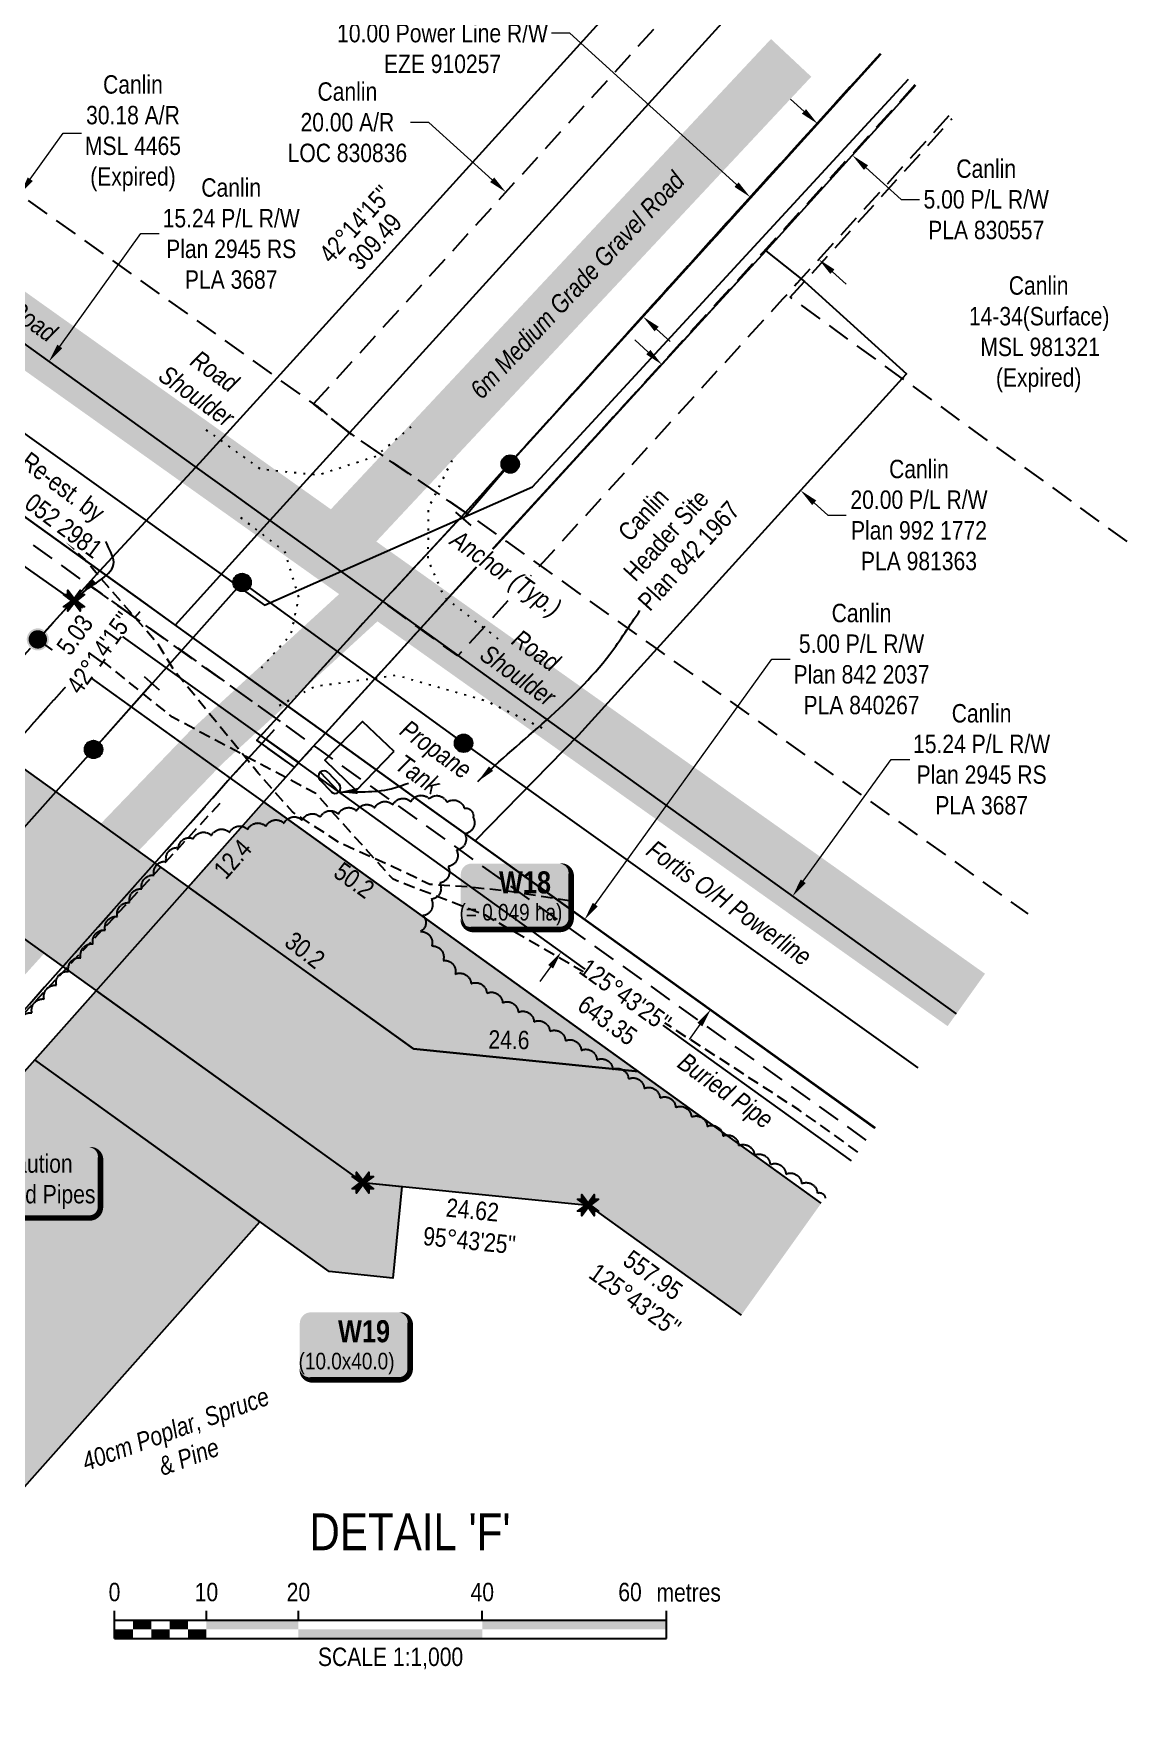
# Model space of a CAD drawing. Extents: x 616011 to 624727, y 5824635 to 5831187.
# Drawn here: x 619238 to 619829, y 5825477 to 5826388 of the extents above; entities that cross this region are included whole.
import ezdxf
from ezdxf.enums import TextEntityAlignment as Align

# ---------------------------------------------------------------- set-up
doc = ezdxf.new("R2010")
doc.units = 0
doc.header["$LTSCALE"] = 5
doc.header["$PDSIZE"] = 0.5
for name, pattern in [('0', [1, 1, 0]), ('foc-ACCESSROAD', [3.75, 2.5, -1.25]), ('foc-FLOWLINE', [3.75, 2.5, -1.25]), ('foc-TOPO', [1, 0.2, -0.8]), ('POWERLINE5', [7.8, 2.4, -0.6, 0.6, -0.6, 0.6, -0.6, 2.4]), ('UG_PIPE', [1.875, 1.25, -0.625])]:
    doc.linetypes.add(name, pattern=pattern)
doc.layers.get('Defpoints').update_dxf_attribs({"color": 9})
for name, color, linetype in [('AS-FENCE', 48, 'foc-FENCE'), ('AS-PIPE-UG', 44, 'UG_PIPE'), ('AS-POWER', 104, 'foc-POWER'), ('AS-POWER-EXISTING', 72, 'POWERLINE5'), ('AS-POWER-T', 104, 'Continuous'), ('AS-ROADS', 254, 'Continuous'), ('AS-SYMBOL', 7, 'Continuous'), ('C-AR', 13, 'foc-ACCESSROAD'), ('C-RW', 13, 'Continuous'), ('C-WS', 13, 'foc-ACCESSROAD'), ('DETAIL-T', 7, 'Continuous'), ('F-EZE', 190, 'foc-FLOWLINE'), ('L-BD', 7, 'Continuous'), ('L-MON', 1, 'Continuous'), ('L-MON-T', 1, 'Continuous'), ('P-PROPOSED', 10, 'Continuous'), ('P-PROPOSED-H', 21, 'Continuous'), ('P-TEMP-BLOCKS', 250, 'Continuous'), ('P-TEMP-H', 41, 'Continuous'), ('P-TEMP_WORKSPACE', 46, 'Continuous'), ('T-BUSH', 110, '0'), ('T-BUSH-T', 110, 'Continuous'), ('T-GENERAL', 48, 'foc-TOPO')]:
    doc.layers.add(name, color=color, linetype=linetype)
for name, color, linetype, lineweight in [('C-AR-T', 13, 'Continuous', 9), ('C-RW-T', 13, 'Continuous', 9), ('C-WS-T', 13, 'Continuous', 9), ('F-EZE-T', 190, 'Continuous', 9), ('T-TEXT', 48, 'Continuous', 18)]:
    doc.layers.add(name, color=color, linetype=linetype, lineweight=lineweight)
doc.styles.add('80', font='ARIALN.TTF', dxfattribs={"height": 10})
doc.styles.add('80CG', font='ARIALN.TTF', dxfattribs={"height": 10})
doc.styles.add('80L', font='ARIALN.TTF', dxfattribs={"height": 10})
doc.styles.add('80LS', font='ARIALNI.TTF', dxfattribs={"height": 10})
doc.styles.add('BOLD', font='ARIALNB.TTF')
doc.styles.add('foc-LtypeFont', font='ARIALN.TTF', dxfattribs={"height": 7.35})
doc.linetypes.add('foc-FENCE', pattern='A,10,-1,["X",foc-LtypeFont,S=0.2,R=0,X=-0.625,Y=-0.75],-1.24', length=12.24)
doc.linetypes.add('foc-POWER', pattern='A,6,-1,["P",foc-LtypeFont,S=0.2,R=0,X=-0.625,Y=-0.75],-1.24,4', length=12.24)
doc.dimstyles.new('Compass 5 000', dxfattribs={"dimscale": 5, "dimtxt": 9, "dimasz": 2, "dimexe": 0.2, "dimexo": 0.0625, "dimgap": 0.5, "dimtad": 0, "dimtih": 1, "dimtoh": 1, "dimzin": 0, "dimdsep": 46, "dimtxsty": '80CG', "dimcen": 0.1, "dimse1": 1, "dimse2": 1, "dimclrd": 256, "dimclrt": 256, "dimaunit": 1, "dimadec": 4, "dimazin": 0, "dimtfac": 0.06, "dimtofl": 0, "dimtmove": 0, "dimatfit": 1, "dimfxl": 0.2, "dimtolj": 1, "dimtzin": 0, "dimlwd": -1, "dimarcsym": 0})

# ---------------------------------------------------------------- blocks, each defined once
blk = doc.blocks.new('*U82')
at = {"color": 0}
for p, q in [((-150, 0), (-150, 15)), ((-150, 10), (150.24, 10)), ((-100, 10), (-100, 15)), ((-50, 10), (-50, 15)), ((50, 10), (50, 15)), ((150.24, 0), (150.24, 15)), ((-150, 0), (150.24, 0))]:
    blk.add_line(p, q, dxfattribs=at)
for points in [[(-140, 10), (-130, 10), (-140, 5), (-130, 5)], [(-120, 10), (-110, 10), (-120, 5), (-110, 5)], [(-100, 10), (-50, 10), (-100, 5), (-50, 5)], [(50, 10), (150.24, 10), (50, 5), (150.24, 5)], [(-150, 5), (-140, 5), (-150, 0), (-140, 0)], [(-130, 5), (-120, 5), (-130, 0), (-120, 0)], [(-110, 5), (-100, 5), (-110, 0), (-100, 0)], [(-50, 5), (50, 5), (-50, 0), (50, 0)]]:
    blk.add_solid(points, dxfattribs=at)
at = {"color": 0, "style": '80'}
blk.add_text('metres', height=10, dxfattribs=at).set_placement((162.24, 20), align=Align.CENTER)
at = {"color": 0, "char_height": 10, "style": '80'}
for s, insert, attachment_point in [('0', (-150, 30.21), 2), ('10', (-100, 30.21), 2), ('20', (-50, 30.21), 2), ('40', (50, 30.21), 2), ('60', (136.7, 30.22), 3), ('SCALE 1:1,000', (0.12, -5), 2)]:
    blk.add_mtext(s, dxfattribs=dict(at, insert=insert, attachment_point=attachment_point))
blk = doc.blocks.new('*U81')
h = blk.add_hatch(color=50)
edge = h.paths.add_edge_path()
edge.add_line((-29, -20), (29, -20))
edge.add_arc((29, -14), 6, 270, 360)
edge.add_line((35, -14), (35, 12.5))
edge.add_arc((29, 12.5), 6, 0, 90)
edge.add_line((29, 18.5), (-29, 18.5))
edge.add_arc((-29, 12.5), 6, 90, 180)
edge.add_line((-35, 12.5), (-35, -14))
edge.add_arc((-29, -14), 6, 180, 270)
at = {"color": 240, "flags": 128}
blk.add_lwpolyline([(-29, -20, 3, 3, 0), (29, -20, 3, 3, 0.414214), (35, -14, 3, 3, 0), (35, 12.5, 3, 0, 0.414214), (29, 18.5, 0, 0, 0), (-29, 18.5, 0, 0, 0.414214), (-35, 12.5, 0, 0, 0), (-35, -14, 0, 3, 0.414214)], format="xyseb", close=True, dxfattribs=at)
at = {"color": 240, "style": '80'}
blk.add_attdef('ENTER_TEXT_001', (-26.85, -4.92), '', height=10, dxfattribs=at)
blk = doc.blocks.new('*U92')
h = blk.add_hatch(color=191)
edge = h.paths.add_edge_path()
edge.add_line((-24, -17.33), (24, -17.33))
edge.add_arc((24, -11.33), 6, 270, 360)
edge.add_line((30, -11.33), (30, 12.5))
edge.add_arc((24, 12.5), 6, 0, 90)
edge.add_line((24, 18.5), (-24, 18.5))
edge.add_arc((-24, 12.5), 6, 90, 180)
edge.add_line((-30, 12.5), (-30, -11.33))
edge.add_arc((-24, -11.33), 6, 180, 270)
at = {"color": 250, "flags": 128}
blk.add_lwpolyline([(-24, -17.33, 3, 3, 0), (24, -17.33, 3, 3, 0.414214), (30, -11.33, 3, 3, 0), (30, 12.5, 3, 0, 0.414214), (24, 18.5, 0, 0, 0), (-24, 18.5, 0, 0, 0.414214), (-30, 12.5, 0, 0, 0), (-30, -11.33, 0, 3, 0.414214)], format="xyseb", close=True, dxfattribs=at)
at = {"flags": 128}
blk.add_lwpolyline([(-12.76, -8.57, 0, 7.5, 0), (0, 0, 0, 0, 0)], format="xyseb", dxfattribs=at)
at = {"color": 250}
for tag, p, height, style in [('TEMP_AREA_W1_001', (-9.21, 2.24), 12, 'BOLD'), ('ENTER_TEXT_001', (-30.66, -12.47), 9, '80')]:
    blk.add_attdef(tag, p, '', height=height, dxfattribs=dict(at, style=style))
blk = doc.blocks.new('*U97')
h = blk.add_hatch(color=191)
edge = h.paths.add_edge_path()
edge.add_line((-24, -18.16), (24, -18.16))
edge.add_arc((24, -12.16), 6, 270, 360)
edge.add_line((30, -12.16), (30, 12.5))
edge.add_arc((24, 12.5), 6, 0, 90)
edge.add_line((24, 18.5), (-24, 18.5))
edge.add_arc((-24, 12.5), 6, 90, 180)
edge.add_line((-30, 12.5), (-30, -12.16))
edge.add_arc((-24, -12.16), 6, 180, 270)
at = {"color": 250, "flags": 128}
blk.add_lwpolyline([(-24, -18.16, 3, 3, 0), (24, -18.16, 3, 3, 0.414214), (30, -12.16, 3, 3, 0), (30, 12.5, 3, 0, 0.414214), (24, 18.5, 0, 0, 0), (-24, 18.5, 0, 0, 0.414214), (-30, 12.5, 0, 0, 0), (-30, -12.16, 0, 3, 0.414214)], format="xyseb", close=True, dxfattribs=at)
at = {"flags": 128}
blk.add_lwpolyline([(-16.65, 12.98, 0, 7.5, 0), (0, 0, 0, 0, 0)], format="xyseb", dxfattribs=at)
at = {"color": 250}
for tag, p, height, style in [('TEMP_AREA_W1_001', (-9.21, 2.24), 12, 'BOLD'), ('ENTER_TEXT_001', (-30.66, -12.47), 9, '80')]:
    blk.add_attdef(tag, p, '', height=height, dxfattribs=dict(at, style=style))
blk = doc.blocks.new('*D168')
at = {"layer": 'C-AR-T', "transparency": 16777216}
for p, q in [((619236.55, 5826308.98), (619254.39, 5826334)), ((619254.39, 5826334), (619264.39, 5826334)), ((619137.28, 5826169.8), (619131.47, 5826161.66))]:
    blk.add_line(p, q, dxfattribs=at)
for points in [[(619235.19, 5826309.95), (619237.9, 5826308.02), (619230.74, 5826300.84)], [(619135.92, 5826170.77), (619138.64, 5826168.84), (619143.09, 5826177.95)]]:
    blk.add_solid(points, dxfattribs=at)
at = {"layer": 'Defpoints', "color": 0, "transparency": 16777216}
for p in [(619243.09, 5826292.03), (619143.09, 5826177.95), (619155.44, 5826169.14)]:
    blk.add_point(p, dxfattribs=at)
at = {"layer": 'C-AR-T', "transparency": 16777216, "insert": (619292.34, 5826334), "char_height": 10, "attachment_point": 5, "style": '80CG'}
blk.add_mtext('\\A1;Canlin\\P30.18 A/R\\PMSL 4465\\P(Expired)', dxfattribs=at)
blk = doc.blocks.new('*D169')
at = {"layer": 'C-AR-T', "transparency": 16777216}
for p, q in [((619453.2, 5826339.91), (619443.2, 5826339.91)), ((619487.63, 5826308.67), (619453.2, 5826339.91)), ((619576.99, 5826227.59), (619584.39, 5826220.87))]:
    blk.add_line(p, q, dxfattribs=at)
for points in [[(619488.75, 5826309.9), (619486.51, 5826307.43), (619495.04, 5826301.95)], [(619578.11, 5826228.82), (619575.87, 5826226.35), (619569.58, 5826234.31)]]:
    blk.add_solid(points, dxfattribs=at)
at = {"layer": 'Defpoints', "color": 0, "transparency": 16777216}
for p in [(619495.04, 5826301.95), (619483.37, 5826289.08), (619557.91, 5826221.44)]:
    blk.add_point(p, dxfattribs=at)
at = {"layer": 'C-AR-T', "transparency": 16777216, "insert": (619408.9, 5826339.91), "char_height": 10, "attachment_point": 5, "style": '80CG'}
blk.add_mtext('\\A1;Canlin\\P20.00 A/R\\PLOC 830836', dxfattribs=at)
blk = doc.blocks.new('*D227')
at = {"layer": 'C-RW-T', "transparency": 16777216}
for p, q in [((619656.71, 5825927.47), (619704.55, 5825993.71)), ((619704.55, 5825993.71), (619714.55, 5825993.71)), ((619600.47, 5825849.6), (619594.62, 5825841.5))]:
    blk.add_line(p, q, dxfattribs=at)
for points in [[(619655.36, 5825928.45), (619658.06, 5825926.5), (619650.86, 5825919.37)], [(619599.12, 5825850.58), (619601.82, 5825848.63), (619606.33, 5825857.71)]]:
    blk.add_solid(points, dxfattribs=at)
at = {"layer": 'Defpoints', "color": 0, "transparency": 16777216}
for p in [(619650.86, 5825919.37), (621343.71, 5824696.75), (621299.18, 5824635.1)]:
    blk.add_point(p, dxfattribs=at)
at = {"layer": 'C-RW-T', "transparency": 16777216, "insert": (619753.64, 5825993.71), "char_height": 10, "attachment_point": 5, "style": '80CG'}
blk.add_mtext('\\A1;Canlin\\P15.24 P/L R/W^JPlan 2945 RS\\PPLA 3687', dxfattribs=at)
blk = doc.blocks.new('*D228')
at = {"layer": 'C-RW-T', "transparency": 16777216}
for p, q in [((619252.56, 5826218.11), (619296.65, 5826279.42)), ((619296.65, 5826279.42), (619306.65, 5826279.42)), ((619196.35, 5826139.96), (619190.51, 5826131.84))]:
    blk.add_line(p, q, dxfattribs=at)
for points in [[(619251.21, 5826219.09), (619253.91, 5826217.14), (619246.72, 5826210)], [(619195, 5826140.93), (619197.7, 5826138.99), (619202.19, 5826148.08)]]:
    blk.add_solid(points, dxfattribs=at)
at = {"layer": 'Defpoints', "color": 0, "transparency": 16777216}
for p in [(619247.42, 5826209.49), (619202.19, 5826148.08), (619202.89, 5826147.57)]:
    blk.add_point(p, dxfattribs=at)
at = {"layer": 'C-RW-T', "transparency": 16777216, "insert": (619345.74, 5826279.42), "char_height": 10, "attachment_point": 5, "style": '80CG'}
blk.add_mtext('\\A1;Canlin\\P15.24 P/L R/W^JPlan 2945 RS\\PPLA 3687', dxfattribs=at)
blk = doc.blocks.new('*D229')
at = {"layer": 'C-RW-T', "transparency": 16777216}
for p, q in [((619573.1, 5826453.53), (619563.1, 5826453.53)), ((619580.5, 5826446.8), (619573.1, 5826453.53)), ((619632.17, 5826399.85), (619639.57, 5826393.12))]:
    blk.add_line(p, q, dxfattribs=at)
for points in [[(619581.62, 5826448.03), (619579.38, 5826445.57), (619587.9, 5826440.08)], [(619633.29, 5826401.08), (619631.05, 5826398.62), (619624.77, 5826406.57)]]:
    blk.add_solid(points, dxfattribs=at)
at = {"layer": 'Defpoints', "color": 0, "transparency": 16777216}
for p in [(619956.36, 5826845.59), (619993.23, 5826812.09), (619587.9, 5826440.08)]:
    blk.add_point(p, dxfattribs=at)
at = {"layer": 'C-RW-T', "transparency": 16777216, "insert": (619524.01, 5826453.53), "char_height": 10, "attachment_point": 5, "style": '80CG'}
blk.add_mtext('\\A1;Canlin\\P10.00 P/L R/W\\PPlan 052 2981^JPLA 981744', dxfattribs=at)
blk = doc.blocks.new('*D230')
at = {"layer": 'C-RW-T', "transparency": 16777216}
for p, q in [((619543.64, 5825914.8), (619639.63, 5826048.19)), ((619639.63, 5826048.19), (619649.63, 5826048.19)), ((619519.35, 5825881.04), (619513.51, 5825872.93))]:
    blk.add_line(p, q, dxfattribs=at)
for points in [[(619542.29, 5825915.78), (619545, 5825913.83), (619537.8, 5825906.69)], [(619518, 5825882.02), (619520.7, 5825880.07), (619525.19, 5825889.16)]]:
    blk.add_solid(points, dxfattribs=at)
at = {"layer": 'Defpoints', "color": 0, "transparency": 16777216}
for p in [(619535.68, 5825908.21), (619523.07, 5825890.68), (619525.19, 5825889.16)]:
    blk.add_point(p, dxfattribs=at)
at = {"layer": 'C-RW-T', "transparency": 16777216, "insert": (619688.37, 5826048.19), "char_height": 10, "attachment_point": 5, "style": '80CG'}
blk.add_mtext('\\A1;Canlin\\P5.00 P/L R/W\\PPlan 842 2037\\PPLA 840267', dxfattribs=at)
blk = doc.blocks.new('*D231')
at = {"layer": 'C-RW-T', "transparency": 16777216}
for p, q in [((619657.11, 5826345.82), (619649.7, 5826352.54)), ((619690.8, 5826315.28), (619709.87, 5826298)), ((619709.87, 5826298), (619719.87, 5826298))]:
    blk.add_line(p, q, dxfattribs=at)
for points in [[(619658.22, 5826347.06), (619655.99, 5826344.59), (619664.51, 5826339.11)], [(619691.92, 5826316.52), (619689.68, 5826314.05), (619683.39, 5826322)]]:
    blk.add_solid(points, dxfattribs=at)
at = {"layer": 'Defpoints', "color": 0, "transparency": 16777216}
for p in [(619664, 5826338.54), (619682.87, 5826321.43), (619683.39, 5826322)]:
    blk.add_point(p, dxfattribs=at)
at = {"layer": 'C-RW-T', "transparency": 16777216, "insert": (619756.15, 5826298), "char_height": 10, "attachment_point": 5, "style": '80CG'}
blk.add_mtext('\\A1;Canlin\\P5.00 P/L R/W\\PPLA 830557', dxfattribs=at)
blk = doc.blocks.new('*D255')
at = {"layer": 'C-RW-T', "transparency": 16777216}
for p, q in [((619572.47, 5826215), (619565.07, 5826221.72)), ((619662.64, 5826133.18), (619670.05, 5826126.46)), ((619670.05, 5826126.46), (619680.05, 5826126.46))]:
    blk.add_line(p, q, dxfattribs=at)
for points in [[(619573.59, 5826216.24), (619571.35, 5826213.77), (619579.88, 5826208.28)], [(619663.76, 5826134.42), (619661.52, 5826131.95), (619655.23, 5826139.9)]]:
    blk.add_solid(points, dxfattribs=at)
at = {"layer": 'Defpoints', "color": 0, "transparency": 16777216}
for p in [(619589.26, 5826218.62), (619664.62, 5826150.24), (619655.23, 5826139.9)]:
    blk.add_point(p, dxfattribs=at)
at = {"layer": 'C-RW-T', "transparency": 16777216, "insert": (619719.59, 5826126.46), "char_height": 10, "attachment_point": 5, "style": '80CG'}
blk.add_mtext('\\A1;Canlin\\P20.00 P/L R/W^JPlan 992 1772\\PPLA 981363', dxfattribs=at)
blk = doc.blocks.new('*D105')
at = {"layer": 'Defpoints', "color": 0, "transparency": 16777216}
for p in [(619636.31, 5826308.67), (619673.63, 5826274.8), (619665.14, 5826265.45)]:
    blk.add_point(p, dxfattribs=at)
at = {"layer": 'F-EZE-T', "transparency": 16777216}
for p, q in [((619529.76, 5826388.32), (619519.76, 5826388.32)), ((619620.42, 5826306.04), (619529.76, 5826388.32)), ((619672.54, 5826258.73), (619679.95, 5826252.01))]:
    blk.add_line(p, q, dxfattribs=at)
for points in [[(619621.54, 5826307.27), (619619.3, 5826304.81), (619627.82, 5826299.32)], [(619673.66, 5826259.97), (619671.42, 5826257.5), (619665.14, 5826265.45)]]:
    blk.add_solid(points, dxfattribs=at)
at = {"layer": 'F-EZE-T', "transparency": 16777216, "insert": (619460.62, 5826388.32), "char_height": 10, "attachment_point": 5, "style": '80CG'}
blk.add_mtext('\\A1;Fortis\\P10.00 Power Line R/W\\PEZE 910257', dxfattribs=at)
blk = doc.blocks.new('*U64')
at = {"color": 72}
blk.add_line((0.82, -0.73), (-0.82, 0.73), dxfattribs=at)
at = {"layer": 'AS-SYMBOL', "color": 72, "flags": 128}
blk.add_lwpolyline([(-6.35, -7.18), (0, 0)], dxfattribs=at)
blk = doc.blocks.new('*U65')
at = {"color": 72}
blk.add_line((-0.83, 0.72), (0.83, -0.72), dxfattribs=at)
at = {"layer": 'AS-SYMBOL', "color": 72, "flags": 128}
blk.add_lwpolyline([(5.13, 5.97), (0, 0)], dxfattribs=at)
blk = doc.blocks.new('*U66')
at = {"color": 48}
for p, q in [((-1.18, 2.1), (0.02, 0.85)), ((-2.05, 1.27), (-0.85, 0.02))]:
    blk.add_line(p, q, dxfattribs=at)
for centre, start, end in [((-1.62, 1.69), 43.7773, 223.7773), ((-0.42, 0.43), 223.7773, 43.7773)]:
    blk.add_arc(centre, 0.6, start, end, dxfattribs=at)
at = {"layer": 'Defpoints'}
blk.add_line((-2.03, 2.12), (0, 0), dxfattribs=at)
blk = doc.blocks.new('TEMP')
h = blk.add_hatch(color=255)
h.dxf.hatch_style = 1
h.paths.add_polyline_path([(0, 0.25), (-0.67, 1.15), (-0.67, 0.67), (-1.15, 0.67), (-0.25, 0), (-1.15, -0.67), (-0.67, -0.67), (-0.67, -1.15), (0, -0.25), (0.67, -1.15), (0.67, -0.67), (1.15, -0.67), (0.25, 0), (1.15, 0.67), (0.67, 0.67), (0.67, 1.15)])
h.paths.add_polyline_path([(0.57, 0.85), (0.57, 0.57), (0.85, 0.57), (0.08, 0), (0.85, -0.57), (0.57, -0.57), (0.57, -0.85), (0, -0.08), (-0.57, -0.85), (-0.57, -0.57), (-0.85, -0.57), (-0.08, 0), (-0.85, 0.57), (-0.57, 0.57), (-0.57, 0.85), (0, 0.08)], flags=16)
h = blk.add_hatch(color=1)
h.dxf.hatch_style = 1
h.paths.add_polyline_path([(0, 0.08), (-0.57, 0.85), (-0.57, 0.57), (-0.85, 0.57), (-0.08, 0), (-0.85, -0.57), (-0.57, -0.57), (-0.57, -0.85), (0, -0.08), (0.57, -0.85), (0.57, -0.57), (0.85, -0.57), (0.08, 0), (0.85, 0.57), (0.57, 0.57), (0.57, 0.85)])
at = {"color": 1}
for p, q in [((-0.08, 0), (0.08, 0)), ((0, 0.08), (0, -0.08))]:
    blk.add_line(p, q, dxfattribs=at)
at = {"color": 255, "flags": 128}
blk.add_lwpolyline([(-0.25, 0), (-1.15, 0.67), (-0.67, 0.67), (-0.67, 1.15), (0, 0.25), (0.67, 1.15), (0.67, 0.67), (1.15, 0.67), (0.25, 0), (1.15, -0.67), (0.67, -0.67), (0.67, -1.15), (0, -0.25), (-0.67, -1.15), (-0.67, -0.67), (-1.15, -0.67)], close=True, dxfattribs=at)
at = {"color": 1, "flags": 128}
blk.add_lwpolyline([(-0.08, 0), (-0.85, 0.57), (-0.57, 0.57), (-0.57, 0.85), (0, 0.08), (0.57, 0.85), (0.57, 0.57), (0.85, 0.57), (0.08, 0), (0.85, -0.57), (0.57, -0.57), (0.57, -0.85), (0, -0.08), (-0.57, -0.85), (-0.57, -0.57), (-0.85, -0.57)], close=True, dxfattribs=at)
blk = doc.blocks.new('POWERPOLE')
h = blk.add_hatch(color=255)
edge = h.paths.add_edge_path()
edge.add_arc((0, 0), 0.96, 0, 360)
at = {"linetype": 'Continuous'}
for p, q in [((0.68, -0.68), (-0.68, 0.68)), ((-0.68, -0.68), (0.68, 0.68))]:
    blk.add_line(p, q, dxfattribs=at)
blk.add_circle((0, 0), 0.96, dxfattribs=at)
blk = doc.blocks.new('fdia')
at = {"color": 255, "const_width": 1}
blk.add_lwpolyline([(-0.5, 0, 1), (0.5, 0, 1)], format="xyb", close=True, dxfattribs=at)
blk = doc.blocks.new('Fdiaa')
blk.add_blockref('fdia', (0, 0))
blk = doc.blocks.new('fdib')
at = {"color": 1, "const_width": 1.6}
blk.add_lwpolyline([(-0.4, 0, 1), (0.4, 0, 1)], format="xyb", close=True, dxfattribs=at)
at = {"color": 1}
blk.add_circle((0, 0), 0.8, dxfattribs=at)
blk = doc.blocks.new('Fdibb')
blk.add_blockref('fdib', (0, 0))
blk = doc.blocks.new('fdicc')
for name in ['Fdibb', 'Fdiaa']:
    blk.add_blockref(name, (0, 0))
blk = doc.blocks.new('FDI')
blk.add_blockref('fdicc', (0, 0))

msp = doc.modelspace()

# ---------------------------------------------------------------- hatches: boundary and pattern name
at = {"layer": 'AS-ROADS'}
h = msp.add_hatch(color=256, dxfattribs=at)
h.dxf.hatch_style = 1
edge = h.paths.add_edge_path()
edge.add_line((619735.152, 5825848.751), (619755.49, 5825877.236))
edge.add_line((619755.49, 5825877.236), (619377.931, 5826145.242))
edge.add_line((619377.931, 5826145.242), (618966.933, 5826437.731))
edge.add_line((618966.933, 5826437.731), (618946.61, 5826409.236))
edge.add_line((618946.61, 5826409.236), (619357.646, 5826116.72))
edge.add_arc((619367.794, 5826130.98), 17.503, 234.562204, 234.631433)
edge.add_line((619357.663, 5826116.708), (619735.152, 5825848.751))
h = msp.add_hatch(color=256, dxfattribs=at)
h.dxf.hatch_style = 1
h.paths.add_polyline_path([(619661.053, 5826364.687), (619411.208, 5826097.787), (619389.307, 5826118.289), (619639.152, 5826385.189)])
h = msp.add_hatch(color=256, dxfattribs=at)
h.dxf.hatch_style = 1
edge = h.paths.add_edge_path()
edge.add_line((618966.088, 5825581.207), (619136.998, 5825769.927))
edge.add_line((619136.998, 5825769.927), (619281.603, 5825929.73))
edge.add_line((619281.603, 5825929.73), (619340.87, 5825991.34))
edge.add_line((619340.87, 5825991.34), (619435.817, 5826078.431))
edge.add_line((619435.817, 5826078.431), (619418.918, 5826096.855))
edge.add_line((619418.918, 5826096.855), (619323.683, 5826009.5))
edge.add_arc((619332.132, 5826000.288), 12.5, 132.528831, 136.110938)
edge.add_line((619323.124, 5826008.954), (619263.454, 5825946.924))
edge.add_arc((619272.462, 5825938.258), 12.5, 136.110937, 137.857997)
edge.add_line((619263.194, 5825946.645), (619118.467, 5825786.709))
edge.add_line((619118.467, 5825786.709), (618947.557, 5825597.989))
edge.add_line((618947.557, 5825597.989), (618966.088, 5825581.207))
at = {"layer": 'P-PROPOSED-H'}
h = msp.add_hatch(color=256, dxfattribs=at)
h.dxf.hatch_style = 1
h.paths.add_polyline_path([(618852.089, 5826276.727), (618942.355, 5826211.822), (619013.45, 5826054.187), (619417.279, 5825763.747), (619539.711, 5825751.474), (619622.947, 5825691.61), (619666.511, 5825752.626), (619567.177, 5825824.068), (619444.745, 5825836.341), (619073.534, 5826103.322), (619002.437, 5826260.961), (618895.623, 5826337.765)])
at = {"layer": 'P-TEMP-H'}
h = msp.add_hatch(color=256, dxfattribs=at)
h.dxf.hatch_style = 1
h.paths.add_polyline_path([(619363.45, 5825970.592), (619322.368, 5825924.357), (619444.745, 5825836.341), (619567.177, 5825824.068)])
h = msp.add_hatch(color=256, dxfattribs=at)
h.dxf.hatch_style = 1
h.paths.add_polyline_path([(619272.305, 5825868.015), (619417.279, 5825763.747), (619438.521, 5825761.618), (619433.536, 5825711.886), (619398.968, 5825715.351), (619238.929, 5825830.453)])
h = msp.add_hatch(color=256, dxfattribs=at)
h.dxf.hatch_style = 1
h.paths.add_polyline_path([(619361.307, 5825742.437), (619238.929, 5825830.453), (619044.883, 5825612.068), (619156.97, 5825512.472)])

# ---------------------------------------------------------------- linework, layer by layer
at = {"layer": 'AS-FENCE', "flags": 128}
msp.add_lwpolyline([(619434.282, 5825997.968), (619417.082, 5826014.258), (619396.587, 5825993.323), (619413.587, 5825976.783), (619434.202, 5825997.968)], close=True, dxfattribs=at)
at = {"layer": 'AS-PIPE-UG', "flags": 128}
for points in [[(619529.657, 5825916.893), (619494.937, 5825922.223), (619470.927, 5825924.708), (619453.647, 5825925.738), (619438.732, 5825933.008), (619404.877, 5825948.278), (619379.007, 5825965.178), (619360.412, 5825986.273), (619314.762, 5826041.953), (619305.897, 5826056.413), (619265.752, 5826102.748), (619202.512, 5826163.218), (618922.682, 5826365.048), (618917.606, 5826368.571)], [(619686.314, 5825780.349), (619654.297, 5825803.258), (619548.802, 5825871.593), (619483.892, 5825909.038), (619433.702, 5825928.563), (619391.722, 5825975.153), (619313.767, 5826016.643), (619274.247, 5826048.483), (619296.222, 5826074.088)], [(619339.477, 5825969.693), (619302.227, 5825929.463), (619226.057, 5825848.053), (619122.717, 5825729.363)]]:
    msp.add_lwpolyline(points, dxfattribs=at)
at = {"layer": 'AS-POWER', "flags": 128}
for points in [[(618930.733, 5826386.976), (619363.774, 5826077.545), (619509.544, 5826141.915), (619713.823, 5826363.422)], [(618925.975, 5825611.237), (618941.242, 5825629.103), (619351.667, 5826089.858), (619472.067, 5826002.483), (619719.033, 5825826.174)]]:
    msp.add_lwpolyline(points, dxfattribs=at)
at = {"layer": 'C-AR'}
msp.add_lwpolyline([(619698.811, 5826377.036), (619617.713, 5826287.346), (619473.089, 5826127.965), (619410.029, 5826171.122), (619390.558, 5826186.868), (619624.453, 5826444.474)], dxfattribs=at)
at = {"layer": 'C-RW'}
for points in [[(619666.511, 5825752.626), (619365.745, 5825968.941), (619345.393, 5825983.579), (619263.815, 5826042.251), (619240.627, 5826058.928), (619259.715, 5826079.951), (619274.407, 5826096.132), (619328.775, 5826154.859), (619370.688, 5826201.027), (619606.361, 5826460.883)], [(618954.434, 5826420.207), (619326.012, 5826152.968), (619346.439, 5826138.276), (619366.817, 5826123.529), (619428.151, 5826079.508), (619448.578, 5826064.816), (619532.305, 5826004.6), (619739.875, 5825855.365)], [(619642.972, 5826427.679), (619410.029, 5826171.122), (619366.817, 5826123.529), (619315.262, 5826066.738), (619376.543, 5826022.669), (619396.971, 5826007.977), (619453.776, 5825967.118), (619478.267, 5825949.503), (619695.751, 5825793.566)], [(619717.725, 5826359.882), (619636.392, 5826270.145), (619499.066, 5826120.422), (619448.578, 5826064.816), (619396.971, 5826007.977), (619389.844, 5826000.128), (619380.109, 5825989.405), (619359.681, 5826004.097), (619376.543, 5826022.669), (619428.151, 5826079.508), (619473.089, 5826127.965), (619617.713, 5826287.346), (619698.811, 5826377.036)], [(619695.531, 5825793.258), (619478.267, 5825949.503), (619396.971, 5826007.977), (619376.543, 5826022.669), (619294.884, 5826081.494), (619274.407, 5826096.132), (618910.167, 5826358.14)], [(618910.167, 5826358.14), (619274.407, 5826096.132), (619294.884, 5826081.494), (619315.262, 5826066.738), (619376.543, 5826022.669), (619396.971, 5826007.977), (619453.776, 5825967.118), (619478.267, 5825949.503), (619695.751, 5825793.566)], [(619682.947, 5825775.634), (619441.302, 5825949.528), (619384.68, 5825990.192), (619364.5, 5826004.688), (619282.67, 5826063.469), (619260.315, 5826079.52), (619258.149, 5826081.075), (619002.437, 5826260.961), (618895.623, 5826337.765)], [(618975.355, 5825567.342), (619346.902, 5825985.277), (619364.5, 5826004.688), (619382.588, 5825992.11), (619363.45, 5825970.592), (619238.929, 5825830.453), (619044.883, 5825612.068), (618994.033, 5825550.738)]]:
    msp.add_lwpolyline(points, dxfattribs=at)
msp.add_lwpolyline([(619534.581, 5826006.921), (619478.267, 5825949.503), (619453.776, 5825967.118), (619396.971, 5826007.977), (619448.578, 5826064.816), (619636.392, 5826270.145), (619657.423, 5826253.415), (619712.761, 5826203.297), (619710.457, 5826200.759), (619577.074, 5826053.767), (619534.581, 5826006.921)], close=True, dxfattribs=at)
at = {"layer": 'C-WS', "flags": 128}
for points in [[(618991.169, 5826471.711), (619370.688, 5826201.027), (619392.804, 5826185.268), (619410.029, 5826171.122), (619473.089, 5826127.965), (619495.181, 5826112.238), (619515.684, 5826097.598), (619577.074, 5826053.767), (619778.731, 5825909.787)], [(619690.98, 5825786.885), (619392.969, 5825999.637), (619372.943, 5826014.012), (619290.787, 5826072.605), (619268.486, 5826088.507), (619266.202, 5826090.137), (618903.515, 5826348.814)], [(619893.487, 5826068.022), (619710.457, 5826200.759), (619649.658, 5826244.866), (619657.423, 5826253.415), (619737.592, 5826341.864)], [(618900.683, 5825633.721), (619265.431, 5826044.049), (619282.67, 5826063.469), (619290.787, 5826072.605), (619372.943, 5826014.012), (619364.5, 5826004.688), (619346.902, 5825985.277), (618975.355, 5825567.342)]]:
    msp.add_lwpolyline(points, dxfattribs=at)
at = {"layer": 'F-EZE', "flags": 128}
for points in [[(619717.36, 5826360.213), (619634.678, 5826269.093), (619490.869, 5826111.199), (619448.578, 5826064.816), (619396.971, 5826007.977), (619388.592, 5825998.657), (619380.109, 5825989.405), (619359.681, 5826004.097), (619376.543, 5826022.669), (619428.151, 5826079.508), (619473.089, 5826127.965), (619616.009, 5826286.305), (619698.559, 5826377.265)], [(619735.885, 5826343.412), (619653.191, 5826252.283), (619645.422, 5826243.739), (619511.363, 5826096.548), (619468.909, 5826049.942), (619448.474, 5826064.656), (619428.151, 5826079.508), (619473.089, 5826127.965), (619616.009, 5826286.305), (619698.599, 5826377.228)], [(618878.99, 5825653.004), (619259.715, 5826079.951), (619267.937, 5826089.006), (619290.787, 5826072.605), (619282.67, 5826063.469), (619265.425, 5826044.062), (618900.677, 5825633.726)]]:
    msp.add_lwpolyline(points, dxfattribs=at)
at = {"layer": 'P-TEMP_WORKSPACE', "flags": 128}
for points in [[(619363.45, 5825970.592), (619322.368, 5825924.357), (619444.745, 5825836.341), (619567.177, 5825824.068)], [(619272.305, 5825868.015), (619417.279, 5825763.747), (619438.521, 5825761.618), (619433.536, 5825711.886), (619398.968, 5825715.351), (619238.929, 5825830.453)], [(619361.307, 5825742.437), (619238.929, 5825830.453), (619044.883, 5825612.068), (619156.97, 5825512.472)]]:
    msp.add_lwpolyline(points, close=True, dxfattribs=at)
at = {"layer": 'T-BUSH', "flags": 128}
msp.add_lwpolyline([(618973.518, 5825568.888, -0.5205671), (618980.322, 5825576.216, -0.5205671), (618987.127, 5825583.543, -0.5205671), (618993.931, 5825590.871, -0.5205671), (619000.736, 5825598.199, -0.5205671), (619007.541, 5825605.527, -0.5205671), (619014.345, 5825612.855, -0.5205671), (619021.15, 5825620.183, -0.5205671), (619027.954, 5825627.511, -0.5205671), (619034.759, 5825634.838, -0.5205671), (619041.564, 5825642.166, -0.5205671), (619048.368, 5825649.494, -0.5205671), (619055.173, 5825656.822, -0.5205671), (619061.977, 5825664.15, -0.5205671), (619068.782, 5825671.478, -0.5205671), (619075.587, 5825678.805, -0.5205671), (619082.391, 5825686.133, -0.5205671), (619089.196, 5825693.461, -0.5205671), (619096.001, 5825700.789, -0.5205671), (619102.805, 5825708.117, -0.5205671), (619109.61, 5825715.445, -0.5205671), (619116.414, 5825722.772, -0.5205671), (619123.219, 5825730.1, -0.5205671), (619130.006, 5825737.444, -0.5205671), (619136.728, 5825744.848, -0.5205671), (619143.449, 5825752.252, -0.5205671), (619150.171, 5825759.657, -0.5205671), (619156.892, 5825767.061, -0.5205671), (619163.613, 5825774.465, -0.5205671), (619170.335, 5825781.87, -0.5205671), (619177.056, 5825789.274, -0.5205671), (619183.777, 5825796.678, -0.5205671), (619190.499, 5825804.082, -0.5205671), (619197.22, 5825811.487, -0.5205671), (619203.941, 5825818.891, -0.5205671), (619210.663, 5825826.295, -0.5205671), (619217.384, 5825833.699, -0.5205671), (619224.106, 5825841.104, -0.5205671), (619230.787, 5825848.544, -0.5205671), (619237.427, 5825856.021, -0.5205671), (619244.067, 5825863.499, -0.5205671), (619250.706, 5825870.977, -0.5205671), (619257.346, 5825878.454, -0.5205671), (619263.985, 5825885.932, -0.5205671), (619270.625, 5825893.409, -0.5205671), (619277.265, 5825900.887, -0.5205671), (619283.904, 5825908.365, -0.5205671), (619290.544, 5825915.842, -0.5205671), (619297.184, 5825923.32, -0.5205671), (619303.823, 5825930.798, -0.5205671), (619310.463, 5825938.275, -0.5205671), (619317.103, 5825945.753, -0.5205671), (619325.169, 5825950.657, -0.5205671), (619335.029, 5825952.327, -0.5205671), (619344.888, 5825953.998, -0.5205671), (619354.748, 5825955.668, -0.5205671), (619364.607, 5825957.339, -0.5205671), (619374.467, 5825959.009, -0.5205671), (619384.326, 5825960.68, -0.5205671), (619394.186, 5825962.35, -0.5205671), (619404.045, 5825964.021, -0.5205671), (619413.905, 5825965.691, -0.5205671), (619423.764, 5825967.362, -0.5205671), (619433.624, 5825969.032, -0.5205671), (619443.483, 5825970.703, -0.5205671), (619453.343, 5825972.373, -0.5205671), (619462.915, 5825970.458, -0.5205671), (619472.383, 5825967.24, -0.5205671), (619477.29, 5825962.173, -0.5205671), (619472.736, 5825953.27, -0.5205671), (619468.183, 5825944.367, -0.5205671), (619463.629, 5825935.464, -0.5205671), (619459.076, 5825926.56, -0.5205671), (619454.522, 5825917.657, -0.5205671), (619449.969, 5825908.754, -0.5205671), (619448.578, 5825900.164, -0.5205671), (619454.786, 5825892.324, -0.5205671), (619460.995, 5825884.485, -0.5205671), (619467.547, 5825877.035, -0.5205671), (619476.104, 5825871.862, -0.5205671), (619484.662, 5825866.688, -0.5205671), (619493.219, 5825861.514, -0.5205671), (619501.777, 5825856.341, -0.5205671), (619510.335, 5825851.167, -0.5205671), (619518.892, 5825845.993, -0.5205671), (619527.45, 5825840.82, -0.5205671), (619536.008, 5825835.646, -0.5205671), (619544.565, 5825830.472, -0.5205671), (619553.123, 5825825.299, -0.5205671), (619561.68, 5825820.125, -0.5205671), (619570.238, 5825814.951, -0.5205671), (619578.796, 5825809.778, -0.5205671), (619587.353, 5825804.604, -0.5205671), (619595.911, 5825799.43, -0.5205671), (619604.469, 5825794.256, -0.5205671), (619613.026, 5825789.083, -0.5205671), (619621.584, 5825783.909, -0.5205671), (619630.142, 5825778.735, -0.5205671), (619638.699, 5825773.562, -0.5205671), (619647.257, 5825768.388, -0.5205671), (619655.814, 5825763.214, -0.5205671), (619664.372, 5825758.041, -0.5205671), (619668.594, 5825755.327, -0.5205671)], format="xyb", dxfattribs=at)
at = {"layer": 'T-GENERAL', "flags": 128}
for points in [[(619331.982, 5826172.813), (619361.597, 5826151.538), (619393.007, 5826148.358), (619424.517, 5826158.558), (619444.762, 5826175.488)], [(619465.682, 5826156.083), (619452.742, 5826129.893), (619452.707, 5826102.233), (619461.477, 5826081.888), (619490.972, 5826059.133)], [(619362.177, 5826043.493), (619378.312, 5826061.888), (619382.612, 5826081.488), (619374.927, 5826106.713), (619349.722, 5826125.993)], [(619371.937, 5826023.073), (619391.132, 5826033.413), (619435.597, 5826039.498), (619484.072, 5826025.683), (619516.987, 5826009.768)]]:
    msp.add_lwpolyline(points, dxfattribs=at)

# ---------------------------------------------------------------- block references
at = {"layer": 'AS-POWER-EXISTING', "xscale": 4.998110349999989, "yscale": 4.998110349999989, "zscale": 4.998110349999989}
for p in [(619497.437, 5826154.228), (619497.437, 5826154.228), (619351.667, 5826089.858), (619351.667, 5826089.858), (619270.917, 5825999.103), (619270.917, 5825999.103), (619472.067, 5826002.483), (619472.067, 5826002.483)]:
    msp.add_blockref('POWERPOLE', p, dxfattribs=at)
at = {"layer": 'AS-SYMBOL', "xscale": 4.999999999999979, "yscale": 4.999999999999979, "zscale": 4.999999999999979}
msp.add_blockref('*U66', (619404.312, 5825976.093), dxfattribs=at)
at = {"layer": 'DETAIL-T'}
ref = msp.add_blockref('*U81', (619239.69, 5825764.484), dxfattribs=dict(at, xscale=0.99962207, yscale=0.99962207, zscale=0.99962207))
ref.add_attrib('ENTER_TEXT_001', 'Caution', (619220.087, 5825769.115), dxfattribs={"layer": '0', "color": 240, "height": 9.9962, "style": '80'})
ref.add_attrib('ENTER_TEXT_002', 'Buried Pipes', (619207.025, 5825752.455), dxfattribs={"layer": '0', "color": 240, "height": 9.99622, "style": '80'})
at = {"layer": 'DETAIL-T', "xscale": 0.99962207, "yscale": 0.99962207, "zscale": 0.99962207}
msp.add_blockref('*U82', (619432.252, 5825516.037), dxfattribs=at)
at = {"layer": 'L-MON', "xscale": 4.998110349999997, "yscale": 4.998110349999997, "zscale": 4.998110349999997}
for p in [(619417.279, 5825763.747), (619539.711, 5825751.474)]:
    msp.add_blockref('TEMP', p, dxfattribs=at)
at = {"layer": 'P-TEMP-BLOCKS'}
for name, p, values in [('*U92', (619500.515, 5825918.633), {'TEMP_AREA_W1_001': 'W18', 'ENTER_TEXT_001': '(= 0.049 ha)'}), ('*U97', (619413.031, 5825674.72), {'TEMP_AREA_W1_001': 'W19', 'ENTER_TEXT_001': '(10.0x40.0)'})]:
    msp.add_blockref(name, p, dxfattribs=at).add_auto_attribs(values)

# ---------------------------------------------------------------- texts
at = {"layer": 'AS-PIPE-UG', "insert": (619593.117, 5825835.216), "char_height": 10, "attachment_point": 1, "rotation": 324.47698, "style": '80L'}
msp.add_mtext_dynamic_manual_height_columns('\\pi0.29898;{\\fArial Narrow|b0|i1|c0|p34;Buried Pipe}', width=59.03588, gutter_width=50, heights=[0], dxfattribs=at)
at = {"layer": 'C-WS-T', "insert": (619746.058, 5826256.244), "char_height": 10, "attachment_point": 1, "style": '80L'}
msp.add_mtext_dynamic_manual_height_columns('\\pi22.36;Canlin\\P\\pi0.67836;14-34(Surface)\\P\\pi6.9232;MSL 981321\\P\\pi15.378;(Expired)', width=75.83831, gutter_width=50, heights=[0], dxfattribs=at)
at = {"layer": 'C-WS-T', "insert": (619540.071, 5826101.526), "char_height": 10, "attachment_point": 1, "rotation": 47.778744, "style": '80L'}
msp.add_mtext_dynamic_manual_height_columns('\\pi22.36;Canlin\\P\\pi8.3625;Header Site\\P\\pi1.6845;Plan 842 1967', width=75.83831, gutter_width=50, heights=[0], dxfattribs=at)
at = {"layer": 'DETAIL-T', "color": 3, "insert": (619442.907, 5825573.963), "char_height": 19.9924, "width": 223.77342, "attachment_point": 5, "style": '80CG'}
msp.add_mtext("DETAIL 'F'", dxfattribs=at)
at = {"layer": 'L-BD', "style": '80L'}
for s, p in [("42°14'15''", (619413.267, 5826284.694)), ('309.49', (619423.813, 5826275.119))]:
    msp.add_text(s, height=9.9962, rotation=47.762, dxfattribs=at).set_placement(p, align=Align.MIDDLE)
at = {"layer": 'L-BD', "color": 2, "char_height": 9.99622, "attachment_point": 2, "style": '80L'}
for s, insert, width, rotation in [("24.62 95°43'25''", (619477.416, 5825753.852), 50.53907, 354.275733), ("557.95\\P125°43'25''", (619577.968, 5825717.557), 52.03345, 324.2757)]:
    msp.add_mtext(s, dxfattribs=dict(at, insert=insert, width=width, rotation=rotation))
at = {"layer": 'P-TEMP_WORKSPACE', "char_height": 10, "style": '80LS'}
for s, insert, width, attachment_point, rotation in [('{\\fArial Narrow|b0|i0|c0|p34;12.4}', (619342.757, 5825942.894), 22.58295, 2, 48.364918), ('{\\fArial Narrow|b0|i0|c0|p34;50.2}', (619406.488, 5825938.617), 24.21125, 1, 324.233856), ('{\\fArial Narrow|b0|i0|c0|p34;30.2}', (619388.944, 5825894.008), 22.58295, 2, 321.940817), ('{\\fArial Narrow|b0|i0|c0|p34;24.6}', (619496.813, 5825846.354), 22.58295, 2, 359.09061)]:
    msp.add_mtext(s, dxfattribs=dict(at, insert=insert, width=width, attachment_point=attachment_point, rotation=rotation))
at = {"layer": 'T-BUSH-T', "insert": (619313.75, 5825634.595), "char_height": 10, "width": 106.79168, "attachment_point": 2, "rotation": 20, "style": '80LS'}
msp.add_mtext('40cm Poplar, Spruce\\P & Pine', dxfattribs=at)
at = {"layer": 'T-TEXT', "char_height": 10, "attachment_point": 1, "style": '80L'}
for s, width, insert, rotation in [('\\pi0.74577;{\\fArial Narrow|b0|i1|c0|p34;7m High Grade Gravel Road}', 145.8367, (619133.237, 5826312.856), 324.502353), ('\\pi0.52749;{\\fArial Narrow|b0|i1|c0|p34;6m Medium Grade Gravel Road}', 163.02633, (619474.297, 5826195.254), 46.890342), ('\\pi9.7806;{\\fArial Narrow|b0|i1|c0|p34;Road \\P\\pi0.45587;Shoulder}', 46.94857, (619320.517, 5826222.377), 324.502353), ('\\pi9.7806;{\\fArial Narrow|b0|i1|c0|p34;Road \\P\\pi0.45587;Shoulder}', 46.94857, (619495.216, 5826070.634), 324.502353), ('\\pi8.2833;{\\fArial Narrow|b0|i1|c0|p34;Propane \\P\\pi17.192;Tank}', 59.03588, (619435.632, 5826020.688), 324.47698)]:
    msp.add_mtext_dynamic_manual_height_columns(s, width=width, gutter_width=50, heights=[0], dxfattribs=dict(at, insert=insert, rotation=rotation))

# ---------------------------------------------------------------- dimensions: what is measured, and where the dimension line sits
at = {"layer": 'C-AR-T', "color": 3}
dim = msp.add_linear_dim(base=(619495.039, 5826301.948), p1=(619557.91, 5826221.441), p2=(619483.365, 5826289.083), angle=137.779307, text='Canlin\\P20.00 A/R\\PLOC 830836', dimstyle='Compass 5 000', dxfattribs=at)
dim.commit()
dim.dimension.update_dxf_attribs({"geometry": '*D169', "text_midpoint": (619408.904, 5826339.908), "dimtype": 161})
at = {"layer": 'C-RW-T'}
for base, p1, p2, angle, text, picture, middle in [((619587.898, 5826440.076), (619993.234, 5826812.086), (619956.364, 5826845.587), 137.740318, 'Canlin\\P10.00 P/L R/W\\PPlan 052 2981^JPLA 981744', '*D229', (619524.01, 5826453.526)), ((619683.389, 5826321.999), (619663.999, 5826338.536), (619682.873, 5826321.429), 317.812264, 'Canlin\\P5.00 P/L R/W\\PPLA 830557', '*D231', (619756.154, 5826298)), ((619650.856, 5825919.366), (621299.183, 5824635.095), (621343.713, 5824696.752), 54.162439, 'Canlin\\P15.24 P/L R/W^JPlan 2945 RS\\PPLA 3687', '*D227', (619753.638, 5825993.714))]:
    dim = msp.add_linear_dim(base=base, p1=p1, p2=p2, angle=angle, text=text, dimstyle='Compass 5 000', override={"dimtxt": 10}, dxfattribs=at)
    dim.commit()
    dim.dimension.update_dxf_attribs({"geometry": picture, "text_midpoint": middle, "dimtype": 161})
at = {"layer": 'C-RW-T', "color": 5}
dim = msp.add_linear_dim(base=(619655.235, 5826139.903), p1=(619589.261, 5826218.62), p2=(619664.616, 5826150.241), angle=317.778744, text='Canlin\\P20.00 P/L R/W^JPlan 992 1772\\PPLA 981363', dimstyle='Compass 5 000', dxfattribs=at)
dim.commit()
dim.dimension.update_dxf_attribs({"geometry": '*D255', "text_midpoint": (619719.586, 5826126.463), "dimtype": 161})
at = {"layer": 'F-EZE-T', "color": 3}
dim = msp.add_linear_dim(base=(619665.14, 5826265.452), p1=(619636.307, 5826308.671), p2=(619673.626, 5826274.802), angle=317.775165, text='Fortis\\P10.00 Power Line R/W\\PEZE 910257', dimstyle='Compass 5 000', dxfattribs=at)
dim.commit()
dim.dimension.update_dxf_attribs({"geometry": '*D105', "text_midpoint": (619460.616, 5826388.317), "dimtype": 161})

# ---------------------------------------------------------------- leaders
at = {"layer": 'T-TEXT', "path_type": 1}
msp.add_leader([(619404.334, 5825975.9), (619432.627, 5825977.722), (619442.058, 5825980.811)], dimstyle='Compass 5 000', override={"dimgap": 0.5, "dimtad": 0}, dxfattribs=at)

# ---------------------------------------------------------------- next in the draw order: texts
at = {"layer": 'AS-POWER', "insert": (619498.042, 5826098.936), "char_height": 10, "width": 68.83124, "attachment_point": 2, "rotation": 324.553528, "style": '80LS', "bg_fill": 3, "box_fill_scale": 1.15, "bg_fill_color": 256, "bg_fill_true_color": 256, "bg_fill_transparency": 0}
msp.add_mtext('Anchor (Typ.)', dxfattribs=at)
at = {"layer": 'L-MON-T', "insert": (619257.281, 5826145.85), "char_height": 10, "width": 71.87353, "attachment_point": 2, "rotation": 323.085399, "style": '80LS', "bg_fill": 3, "box_fill_scale": 1.15, "bg_fill_color": 256, "bg_fill_true_color": 256, "bg_fill_transparency": 0}
msp.add_mtext('{\\fArial Narrow|b0|i0|c0|p34;Re-est. by\\PPlan 052 2981}', dxfattribs=at)

# ---------------------------------------------------------------- next in the draw order: linework, layer by layer
at = {"layer": 'P-PROPOSED'}
for points in [[(619666.511, 5825752.626), (619567.177, 5825824.068), (619444.745, 5825836.341), (619073.534, 5826103.322), (619002.437, 5826260.961), (618895.623, 5826337.765)], [(618852.089, 5826276.727), (618942.355, 5826211.822), (619013.45, 5826054.187), (619417.279, 5825763.747), (619539.711, 5825751.474), (619622.947, 5825691.61)]]:
    msp.add_lwpolyline(points, dxfattribs=at)

# ---------------------------------------------------------------- next in the draw order: block references
at = {"layer": 'AS-SYMBOL', "xscale": 4.998110349999989, "yscale": 4.998110349999989, "zscale": 4.998110349999989}
msp.add_blockref('*U65', (619471.792, 5826124.403), dxfattribs=at)

# ---------------------------------------------------------------- next in the draw order: dimensions: what is measured, and where the dimension line sits
at = {"layer": 'C-AR-T', "color": 3}
dim = msp.add_linear_dim(base=(619143.087, 5826177.946), p1=(619243.088, 5826292.035), p2=(619155.435, 5826169.139), angle=234.502679, text='Canlin\\P30.18 A/R\\PMSL 4465\\P(Expired)', dimstyle='Compass 5 000', dxfattribs=at)
dim.commit()
dim.dimension.update_dxf_attribs({"geometry": '*D168', "text_midpoint": (619292.337, 5826334.003), "dimtype": 161})
at = {"layer": 'C-RW-T'}
dim = msp.add_linear_dim(base=(619202.19, 5826148.08), p1=(619247.422, 5826209.49), p2=(619202.893, 5826147.574), angle=234.276308, text='Canlin\\P15.24 P/L R/W^JPlan 2945 RS\\PPLA 3687', dimstyle='Compass 5 000', override={"dimtxt": 10}, dxfattribs=at)
dim.commit()
dim.dimension.update_dxf_attribs({"geometry": '*D228', "text_midpoint": (619345.736, 5826279.42), "dimtype": 161})

# ---------------------------------------------------------------- next in the draw order: leaders
at = {"layer": 'C-WS-T', "path_type": 1}
msp.add_leader([(619479.805, 5825981.717), (619551.559, 5826050.954), (619567.908, 5826074.563)], dimstyle='Compass 5 000', override={"dimgap": 0.5, "dimtad": 0}, dxfattribs=at)

# ---------------------------------------------------------------- next in the draw order: texts
at = {"layer": 'L-BD', "color": 2, "char_height": 9.99622, "width": 52.03345, "attachment_point": 2, "style": '80L', "bg_fill": 3, "box_fill_scale": 1, "bg_fill_color": 256, "bg_fill_transparency": 0}
for s, insert, rotation in [("5.03\\P42°14'15'' ", (619256.638, 5826064.372), 54.2757), ("125°43'25'' 643.35", (619562.965, 5825869.558), 324.2757)]:
    msp.add_mtext(s, dxfattribs=dict(at, insert=insert, rotation=rotation))

# ---------------------------------------------------------------- next in the draw order: block references
at = {"layer": 'AS-SYMBOL', "xscale": 4.998110349999989, "yscale": 4.998110349999989, "zscale": 4.998110349999989}
msp.add_blockref('*U64', (619302.662, 5826034.993), dxfattribs=at)
at = {"layer": 'L-MON', "color": 5, "xscale": 4.998110349999997, "yscale": 4.998110349999997, "zscale": 4.998110349999997}
msp.add_blockref('TEMP', (619260.315, 5826079.951), dxfattribs=at)
at = {"layer": 'L-MON', "xscale": 4.998110349999997, "yscale": 4.998110349999997, "zscale": 4.998110349999997}
msp.add_blockref('FDI', (619240.627, 5826058.928), dxfattribs=at)

# ---------------------------------------------------------------- next in the draw order: texts
at = {"layer": 'AS-POWER-T', "insert": (619576.163, 5825950.658), "char_height": 10, "attachment_point": 1, "rotation": 324.47698, "style": '80L'}
msp.add_mtext_dynamic_manual_height_columns('\\pi0.23421;{\\fArial Narrow|b0|i1|c0|p34;Fortis O/H Powerline}', width=105.30471, gutter_width=50, heights=[0], dxfattribs=at)

# ---------------------------------------------------------------- next in the draw order: dimensions: what is measured, and where the dimension line sits
at = {"layer": 'C-RW-T'}
dim = msp.add_linear_dim(base=(619525.191, 5825889.16), p1=(619535.684, 5825908.211), p2=(619523.072, 5825890.685), angle=234.260236, text='Canlin\\P5.00 P/L R/W\\PPlan 842 2037\\PPLA 840267', dimstyle='Compass 5 000', override={"dimtxt": 10}, dxfattribs=at)
dim.commit()
dim.dimension.update_dxf_attribs({"geometry": '*D230', "text_midpoint": (619688.367, 5826048.189), "dimtype": 161})

# ---------------------------------------------------------------- next in the draw order: leaders
at = {"layer": 'L-MON', "color": 5, "path_type": 1}
msp.add_leader([(619264.263, 5826083.531), (619281.909, 5826100.907), (619277.653, 5826112.076)], dimstyle='Compass 5 000', override={"dimgap": 0.5, "dimtad": 0}, dxfattribs=at)

doc.saveas('drawing.dxf')
